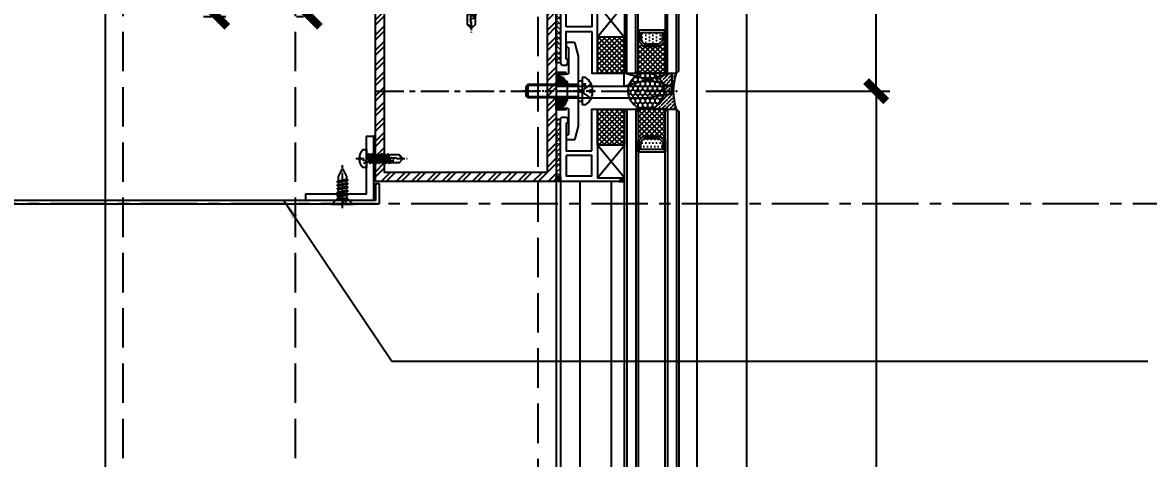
# Model space of a CAD drawing. Extents: x -160106 to 966792, y -663931 to 1550022.
# Drawn here: x -62738.1 to -62238.9, y -86235.2 to -86041.9 of the extents above; entities that cross this region are included whole.
import ezdxf
from ezdxf.enums import TextEntityAlignment as Align
from ezdxf.xclip import XClip

# ---------------------------------------------------------------- set-up
doc = ezdxf.new("R2010")
doc.units = 0
for name, pattern in [('AUSGEZOGEN', [0]), ('CENTER', [2, 1.25, -0.25, 0.25, -0.25]), ('ZN-CENTER', [2, 1.25, -0.25, 0.25, -0.25]), ('ZN-DASH', [0.35, 0.25, -0.1])]:
    doc.linetypes.add(name, pattern=pattern)
for name, color, linetype in [('!ZN1-填充-8', 8, 'Continuous'), ('!ZN3-不锈钢板幕墙-7', 7, 'Continuous'), ('!ZN3-玻璃幕墙-4', 4, 'Continuous'), ('!ZN3-铝板幕墙-3', 3, 'Continuous'), ('!ZN4-辅助材料-1', 1, 'Continuous'), ('!ZN4-配件-11', 11, 'Continuous'), ('!ZN5-钢材投影-40', 40, 'Continuous'), ('!ZN5-铝材投影-112', 112, 'Continuous'), ('!ZN5-铝材断面-6', 6, 'Continuous'), ('!ZN6-虚线-8', 8, 'ZN-DASH'), ('!ZN6-轴线-1', 1, 'ZN-CENTER'), ('11紧固件', 11, 'Continuous'), ('2钢材断面', 2, 'Continuous'), ('A_Hatch', 8, 'Continuous'), ('DIM', 173, 'Continuous'), ('Fill', 8, 'Continuous'), ('ZX', 240, 'CENTER'), ('型材截面颜色', 253, 'Continuous')]:
    doc.layers.add(name, color=color, linetype=linetype)
for name, color, linetype, lineweight in [('0CABR-填充', 8, 'Continuous', 5), ('0CABR-密封材料、垫片', 195, 'Continuous', 9), ('0填充', 8, 'Continuous', 13), ('彩钢板', 6, 'Continuous', 15)]:
    doc.layers.add(name, color=color, linetype=linetype, lineweight=lineweight)
doc.styles.add('DHTEXT-1', font='ROMANS.shx', dxfattribs={"width": 0.7, "bigfont": 'CHINESE.shx'})
doc.dimstyles.new('ZN6', dxfattribs={"dimscale": 6, "dimtxt": 2.5, "dimasz": 1.5, "dimexe": 1, "dimexo": 2, "dimgap": 0.9, "dimtad": 1, "dimdec": 0, "dimdsep": 46, "dimtxsty": 'DHTEXT-1', "dimblk": 'ARCHTICK', "dimcen": 2.5, "dimclrd": 173, "dimclre": 173, "dimclrt": 7, "dimazin": 2, "dimtfac": 1, "dimtdec": 1, "dimtix": 1, "dimtmove": 2, "dimatfit": 3, "dimfxl": 0, "dimtolj": 1, "dimtzin": 0, "dimarcsym": 0})

# ---------------------------------------------------------------- blocks, each defined once
blk = doc.blocks.new('20250822090122')
at = {"layer": 'A_Hatch'}
h = blk.add_hatch(dxfattribs=at)
h.set_pattern_fill('ANSI32', color=256)
h.set_pattern_definition([(45, (-80, -40), (-3.3676, 3.3676), []), (45, (-77.755, -40), (-3.3676, 3.3676), [])])
h.paths.add_polyline_path([(0, 40), (-80, 40), (-80, -40), (0, -40)])
h.paths.add_polyline_path([(-4, 36), (-4, -36), (-76, -36), (-76, 36)], flags=16)
at = {"layer": '2钢材断面'}
for points in [[(-80, 40), (0, 40), (0, -40), (-80, -40)], [(-76, 36), (-4, 36), (-4, -36), (-76, -36)]]:
    blk.add_lwpolyline(points, close=True, dxfattribs=at)
blk = doc.blocks.new('20230625105620')
at = {"layer": '0CABR-填充'}
h = blk.add_hatch(dxfattribs=at)
h.set_pattern_fill('ANSI38', color=256, scale=0.3, angle=90)
h.set_pattern_definition([(135, (669.6331, -11486.4539), (-0.67351921, -0.67351921), []), (225, (669.6331, -11486.4539), (-0.67351921, -2.02055763), [2.38125, -1.42875])])
h.paths.add_polyline_path([(-5.2, 3.7), (-5.2, 4.5), (-8.5, 4.5), (-8.5, 7.5), (-5.2, 7.5), (-5.2, 8.3), (-9.5, 8.3), (-9.5, 3.7)])
h = blk.add_hatch(dxfattribs=at)
h.set_pattern_fill('ANSI38', color=256, scale=0.3, angle=90)
h.set_pattern_definition([(135, (669.6331, -11486.4539), (-0.67351921, -0.67351921), []), (225, (669.6331, -11486.4539), (-0.67351921, -2.02055763), [2.38125, -1.42875])])
h.paths.add_polyline_path([(-5.2, 3.7), (-5.2, 4.5), (-8.5, 4.5), (-8.5, 7.5), (-5.2, 7.5), (-5.2, 8.3), (-9.5, 8.3), (-9.5, 3.7)])
h = blk.add_hatch(dxfattribs=at)
h.set_pattern_fill('ANSI38', color=256, scale=0.3, angle=90)
h.set_pattern_definition([(135, (669.6331, -11498.4539), (-0.67351921, -0.67351921), []), (225, (669.6331, -11498.4539), (-0.67351921, -2.02055763), [2.38125, -1.42875])])
h.paths.add_polyline_path([(-5.2, -8.3), (-5.2, -7.5), (-8.5, -7.5), (-8.5, -4.5), (-5.2, -4.5), (-5.2, -3.7), (-9.5, -3.7), (-9.5, -8.3)])
h = blk.add_hatch(dxfattribs=at)
h.set_pattern_fill('ANSI38', color=256, scale=0.3, angle=90)
h.set_pattern_definition([(135, (669.6331, -11498.4539), (-0.67351921, -0.67351921), []), (225, (669.6331, -11498.4539), (-0.67351921, -2.02055763), [2.38125, -1.42875])])
h.paths.add_polyline_path([(-5.2, -8.3), (-5.2, -7.5), (-8.5, -7.5), (-8.5, -4.5), (-5.2, -4.5), (-5.2, -3.7), (-9.5, -3.7), (-9.5, -8.3)])
at = {"layer": '!ZN4-辅助材料-1'}
for points in [[(-5.2, 3.7), (-5.2, 4.5), (-8.5, 4.5), (-8.5, 7.5), (-5.2, 7.5), (-5.2, 8.3), (-9.5, 8.3), (-9.5, 3.7), (-5.2, 3.7)], [(-5.2, -3.7), (-5.2, -4.5), (-8.5, -4.5), (-8.5, -7.5), (-5.2, -7.5), (-5.2, -8.3), (-9.5, -8.3), (-9.5, -3.7), (-5.2, -3.7)]]:
    blk.add_lwpolyline(points, dxfattribs=at)
at = {"layer": '!ZN5-铝材投影-112'}
blk.add_lwpolyline([(-4.5, 4), (-4.5, -4, -0.414214), (-5, -4.5), (-8, -4.5, 0.414214), (-8.5, -5), (-8.5, -7, 0.414214), (-8, -7.5), (-4.5, -7.5, -0.414214), (-4, -8), (-4, -19, -0.414214), (-4.5, -19.5, 0.414214), (-5, -20), (-5, -21.5), (-1.49, -21.5, 0.339454), (-1.01, -21.13), (0.5, -15.5), (0.5, -0.5), (0, 0), (0.5, 0.5), (0.5, 15.5), (-1.01, 21.13, 0.339454), (-1.49, 21.5), (-5, 21.5), (-5, 20, 0.414214), (-4.5, 19.5, -0.414214), (-4, 19), (-4, 8, -0.414214), (-4.5, 7.5), (-8, 7.5, 0.414214), (-8.5, 7), (-8.5, 5, 0.414214), (-8, 4.5), (-5, 4.5, -0.414214), (-4.5, 4)], format="xyb", close=True, dxfattribs=at)
at = {"layer": '0CABR-密封材料、垫片'}
for points in [[(-5.2, 3.7), (-5.2, 4.5), (-8.5, 4.5), (-8.5, 7.5), (-5.2, 7.5), (-5.2, 8.3), (-9.5, 8.3), (-9.5, 3.7), (-5.2, 3.7)], [(-5.2, -3.7), (-5.2, -4.5), (-8.5, -4.5), (-8.5, -7.5), (-5.2, -7.5), (-5.2, -8.3), (-9.5, -8.3), (-9.5, -3.7), (-5.2, -3.7)]]:
    blk.add_lwpolyline(points, dxfattribs=at)
blk = doc.blocks.new('*U3024')
at = {"linetype": 'ByBlock', "ltscale": 10}
for p, q in [((-3.1, 6), (-1.6, 6)), ((-1.6, -6), (-1.6, 6)), ((-6.2, 0.6), (-5, 0.6)), ((-5.51, 3.26), (-1.6, 0.23)), ((-5, 0.6), (-5, -0.6)), ((-2.36, 0.82), (-2.36, -0.82)), ((-1.6, -4.62), (-1.6, 4.62)), ((-1.6, 4.62), (0, 4.62)), ((0, 0), (-1.6, 0.58)), ((0, 4.62), (0, -4.62)), ((0, 3), (22.5, 3)), ((0, 2.55), (22.95, 2.55)), ((22.5, -3), (22.5, 3)), ((22.5, 3), (23.4, 2.1)), ((23.4, -2.1), (23.4, 2.1)), ((-5, -0.6), (-6.2, -0.6)), ((-5.51, -3.26), (-1.6, -0.23)), ((0, -0.83), (-1.6, -0.25)), ((0, -4.62), (-1.6, -4.62)), ((0, -2.55), (22.95, -2.55)), ((0, -3), (22.5, -3)), ((22.5, -3), (23.4, -2.1)), ((-3.1, -6), (-1.6, -6))]:
    blk.add_line(p, q, dxfattribs=at)
at = {"color": 0, "linetype": 'ZN-CENTER', "ltscale": 3}
blk.add_line((-7.15, 0), (25.2, 0), dxfattribs=at)
at = {"linetype": 'ByBlock', "ltscale": 10}
for centre, start, end in [((0.63, 0.27), 123.0516, 177.2303), ((0.63, -0.27), 182.7697, 236.9484)]:
    blk.add_arc(centre, 6.84, start, end, dxfattribs=at)
at = {"layer": 'Defpoints', "color": 0, "ltscale": 10, "style": 'DHTEXT-1', "width": 0.7}
blk.add_text('M6', height=1, rotation=90, dxfattribs=at).set_placement((-2.25, -2.65), align=Align.CENTER)
blk = doc.blocks.new('16胶缝')
at = {"layer": '!ZN1-填充-8', "ltscale": 0.1}
h = blk.add_hatch(dxfattribs=at)
h.set_pattern_fill('HONEY', color=256, scale=10, style=0)
h.set_pattern_definition([(5e-15, (-19679.56, -11324.3713), (1.875, 1.08253175), [1.25, -2.5]), (120, (-19679.56, -11324.3713), (-1.874999996, 1.082531757), [1.25, -2.5]), (60, (-19679.56, -11324.3713), (4e-09, 2.165063507), [-2.5, 1.25])])
edge = h.paths.add_edge_path()
edge.add_ellipse((8, 13.4), major_axis=(0, -8.15), ratio=0.981746, start_angle=0, end_angle=360)
h = blk.add_hatch(dxfattribs=at)
h.set_pattern_fill('ANSI36', color=256, scale=10, style=0)
h.set_pattern_definition([(45, (-19679.5754, -11324.3713), (0.66291261, 2.43067956), [3.125, -0.625, 0, -0.625])])
edge = h.paths.add_edge_path()
edge.add_ellipse((8.02, 13.4), major_axis=(0.87, 8.1), ratio=0.981332, start_angle=124.6263, end_angle=247.3977, ccw=False)
edge.add_arc((0, 10.2), 1.2, 269.9716, 324.4867, ccw=False)
edge.add_line((0, 9), (0, 0))
edge.add_arc((8, -24.92), 26.17, 432.2032, 467.7968, ccw=False)
edge.add_line((16, 0), (16, 9))
edge.add_arc((16.01, 10.23), 1.23, 216.5906, 269.6986, ccw=False)
at = {"layer": '!ZN4-辅助材料-1', "color": 1, "ltscale": 0.1}
blk.add_arc((8, -24.92), 26.17, 72.2032, 107.7968, dxfattribs=at)
blk.add_ellipse((8, 13.4), major_axis=(0, -8.15), ratio=0.981746, dxfattribs=at)
blk.add_point((8, 0), dxfattribs=at)
blk = doc.blocks.new('胶缝断面')
at = {"color": 7, "ltscale": 0.1, "extrusion": (0, 0, -1), "zscale": -1, "rotation": 180}
blk.add_blockref('16胶缝', (8, 0), dxfattribs=at)
blk = doc.blocks.new('20230625110549')
at = {"layer": '!ZN1-填充-8', "ltscale": 20}
h = blk.add_hatch(color=256, dxfattribs=at)
h.dxf.hatch_style = 1
h.paths.add_polyline_path([(0, 5), (0, 0), (5, 0, 0.414214)])
at = {"layer": '0CABR-填充', "ltscale": 20}
blk.add_line((0, 0), (0, 5), dxfattribs=at)
blk.add_arc((0, 0), 5, 0, 90, dxfattribs=at)
blk = doc.blocks.new('20250822103150', base_point=(-89262.55, -87415.13))
at = {"layer": '!ZN4-辅助材料-1'}
blk.add_lwpolyline([(-89131.15, -87413.13), (-89152.32, -87413.13), (-89152.32, -87407.13), (-89131.15, -87407.13), (-89131.15, -87413.13), (-89152.32, -87407.13), (-89131.15, -87407.13), (-89152.32, -87413.13)], dxfattribs=at)
at = {"layer": '!ZN5-钢材投影-40'}
blk.add_lwpolyline([(-89142.15, -87418.13), (-89131.15, -87416.13), (-89131.15, -87413.13), (-89182.55, -87413.13), (-89182.55, -87418.13), (-89142.15, -87418.13)], close=True, dxfattribs=at)
at = {"layer": '0CABR-填充', "ltscale": 20}
blk.add_blockref('20230625110549', (-89182.55, -87413.13), dxfattribs=at)
at = {"layer": '0CABR-填充', "ltscale": 20, "xscale": -1, "rotation": 180}
blk.add_blockref('20230625110549', (-89182.55, -87418.13), dxfattribs=at)
blk = doc.blocks.new('20240131155736')
at = {"layer": '!ZN1-填充-8'}
h = blk.add_hatch(dxfattribs=at)
h.set_pattern_fill('ANSI36', color=256, scale=0.5, angle=270, style=0)
h.set_pattern_definition([(315, (4155.5162, -11794.8225), (1.54348152, -0.420949506), [1.984375, -0.396875, 0, -0.396875])])
h.paths.add_polyline_path([(-0.75, 0.75), (-0.75, -0.75), (1.25, -0.75), (1.25, 0.75)])
at = {"layer": '!ZN4-辅助材料-1', "linetype": 'AUSGEZOGEN'}
blk.add_line((-1.25, 0.75), (1.25, 0.75), dxfattribs=at)
blk = doc.blocks.new('20240131160147')
at = {"layer": '!ZN5-铝材断面-6'}
blk.add_lwpolyline([(-3.36, 1.25), (-3.36, 19.75), (-0.86, 19.75), (-0.86, -10.75), (9.14, -10.75), (9.14, -12.25), (-17.26, -12.25), (-17.26, 15.25, -0.414214), (-16.26, 16.25), (-15.06, 16.25, -0.414214), (-14.06, 15.25), (-14.06, 13.75), (-14.26, 13.75, 0.414214), (-14.76, 13.25), (-14.76, 1.25)], format="xyb", close=True, dxfattribs=at)
blk.add_lwpolyline([(-14.76, -0.75), (-14.76, -9.75), (-3.36, -9.75), (-3.36, -0.75)], close=True, dxfattribs=at)
at = {"layer": '!ZN1-填充-8', "ltscale": 50, "xscale": -1, "rotation": 180}
blk.add_blockref('20240131155736', (9.89, -11.5), dxfattribs=at)
blk = doc.blocks.new('20250822102610', base_point=(-89164.55, -87453.63))
at = {"layer": '!ZN1-填充-8'}
h = blk.add_hatch(dxfattribs=at)
h.set_pattern_fill('ANSI37', color=256, style=0)
h.set_pattern_definition([(45, (0, 0), (-1.122532015, 1.122532015), []), (135, (0, 0), (-1.122532015, -1.122532015), [])])
edge = h.paths.add_edge_path()
edge.add_line((-89165.05, -87423.13), (-89151.55, -87423.13))
edge.add_line((-89151.55, -87423.13), (-89152.55, -87424.13))
edge.add_line((-89152.55, -87424.13), (-89152.55, -87439.13))
edge.add_line((-89152.55, -87439.13), (-89164.55, -87439.13))
edge.add_line((-89164.55, -87439.13), (-89164.55, -87423.63))
edge.add_arc((-89165.05, -87423.63), 0.5, 359.9997, 450)
at = {"layer": '!ZN1-填充-8', "ltscale": 100}
for p, q in [((-89164.55, -87453.63), (-89152.55, -87439.13)), ((-89152.55, -87453.63), (-89164.55, -87439.13))]:
    blk.add_line(p, q, dxfattribs=at)
at = {"layer": '!ZN4-辅助材料-1', "linetype": 'AUSGEZOGEN'}
blk.add_lwpolyline([(-89165.05, -87423.13), (-89151.55, -87423.13), (-89152.55, -87424.13), (-89152.55, -87439.13), (-89164.55, -87439.13), (-89164.55, -87423.63, 0.414215), (-89165.05, -87423.13), (-89165.05, -87423.13)], format="xyb", dxfattribs=at)
blk.add_lwpolyline([(-89152.55, -87439.13), (-89164.55, -87439.13), (-89164.55, -87442.13)], dxfattribs=at)
blk.add_lwpolyline([(-89164.55, -87439.13), (-89164.55, -87453.63), (-89152.55, -87453.63), (-89152.55, -87439.13)], close=True, dxfattribs=at)
blk = doc.blocks.new('20250822103338', base_point=(-89182.55, -87455.13))
at = {"layer": '0填充'}
h = blk.add_hatch(dxfattribs=at)
h.set_pattern_fill('ANSI38', color=256, angle=360, style=0)
h.set_pattern_definition([(45, (0, 0), (-1.122532015, 1.122532015), []), (135, (0, 0), (-3.367596045, 1.122532015), [3.96875, -2.38125])])
h.paths.add_polyline_path([(-89182.55, -87453.13), (-89180.55, -87453.13), (-89180.55, -87427.63), (-89182.55, -87427.63)])
at = {"layer": '型材截面颜色', "ltscale": 60}
h = blk.add_hatch(dxfattribs=at)
h.set_pattern_fill('ANSI36', color=256, scale=0.3, angle=90)
h.set_pattern_definition([(135, (0, 0), (-0.9260889125, 0.2525697034), [1.190625, -0.238125, 0, -0.238125])])
h.paths.add_polyline_path([(-89182.55, -87455.13), (-89182.55, -87453.13), (-89180.55, -87453.13), (-89180.55, -87455.13)])
at = {"layer": '!ZN4-辅助材料-1'}
for points in [[(-89180.55, -87427.63), (-89182.55, -87427.63), (-89182.55, -87453.13), (-89180.55, -87453.13)], [(-89182.55, -87455.13), (-89182.55, -87453.13), (-89180.55, -87453.13), (-89180.55, -87455.13)]]:
    blk.add_lwpolyline(points, close=True, dxfattribs=at)
at = {"layer": '0CABR-密封材料、垫片'}
blk.add_lwpolyline([(-89180.55, -87427.63), (-89182.55, -87427.63), (-89182.55, -87455.13), (-89180.55, -87455.13)], close=True, dxfattribs=at)
blk = doc.blocks.new('20250822103828')
at = {"layer": '!ZN4-辅助材料-1', "ltscale": 100}
for name, p in [('20250822102610', (18.4, 1.5)), ('20250822103338', (0, 0))]:
    blk.add_blockref(name, p, dxfattribs=at)
at = {"layer": '!ZN6-虚线-8', "ltscale": 50}
blk.add_blockref('20240131160147', (19.26, 12.25), dxfattribs=at)
blk = doc.blocks.new('*U1862')
at = {"layer": '!ZN1-填充-8'}
for points in [[(-18, 26.75), (-18, 22), (-17.75, 22), (-17.75, 26.75)], [(-6.25, 26.75), (-6.25, 22), (-6, 22), (-6, 26.75)], [(-18, -26.75), (-18, -22), (-17.75, -22), (-17.75, -26.75)], [(-6.25, -26.75), (-6.25, -22), (-6, -22), (-6, -26.75)]]:
    blk.add_hatch(color=256, dxfattribs=at).paths.add_polyline_path(points)
h = blk.add_hatch(dxfattribs=at)
h.set_pattern_fill('DOTS', color=8, angle=90, style=0)
h.set_pattern_definition([(90, (0, 14), (-1.5875, 0.79375), [0, -1.5875])])
h.paths.add_polyline_path([(-15.34, 21), (-8.66, 21), (-7.25, 22.41), (-7.25, 25.8), (-16.75, 25.8), (-16.75, 22.41)])
h = blk.add_hatch(dxfattribs=at)
h.set_pattern_fill('ANSI37', color=256, scale=0.5, angle=90, style=0)
h.set_pattern_definition([(135, (0, 14), (-1.12253, -1.12253), []), (225, (0, 14), (1.12253, -1.12253), [])])
h.paths.add_polyline_path([(-5, 8), (-19, 8), (-18, 9), (-18, 22), (-17.75, 22), (-15.75, 20), (-8.25, 20), (-6.25, 22), (-6, 22), (-6, 9)])
h = blk.add_hatch(dxfattribs=at)
h.set_pattern_fill('ANSI37', color=256, scale=0.5, style=0)
h.set_pattern_definition([(45, (104147.1523, 29987.512), (-1.122532015, 1.122532015), []), (135, (104147.1523, 29987.512), (-1.122532015, -1.122532015), [])])
h.paths.add_polyline_path([(-5, -8), (-19, -8), (-18, -9), (-18, -22), (-17.75, -22), (-15.75, -20), (-8.25, -20), (-6.25, -22), (-6, -22), (-6, -9)])
h = blk.add_hatch(dxfattribs=at)
h.set_pattern_fill('DOTS', color=8, style=0)
h.set_pattern_definition([(0, (104147.1523, 29987.512), (0.79375, 1.5875), [0, -1.5875])])
h.paths.add_polyline_path([(-15.34, -21), (-8.66, -21), (-7.25, -22.41), (-7.25, -25.8), (-16.75, -25.8), (-16.75, -22.41)])
for p, q in [((-23, 8), (-23, 425)), ((-19, 8), (-19, 425)), ((-5, 8), (-5, 425)), ((-1, 8), (-1, 425)), ((-23, -8), (-23, -575.84)), ((-19, -8), (-19, -575.84)), ((-5, -8), (-5, -575.84)), ((-1, -8), (-1, -575.84))]:
    blk.add_line(p, q, dxfattribs=at)
at = {"layer": '!ZN3-玻璃幕墙-4'}
for points in [[(-24, 425), (-24, 9), (-23, 8), (-19, 8), (-18, 9), (-18, 425)], [(-6, 425), (-6, 9), (-5, 8), (-1, 8), (0, 9), (0, 425)], [(-24, -575.84), (-24, -9), (-23, -8), (-19, -8), (-18, -9), (-18, -575.84)], [(-6, -575.84), (-6, -9), (-5, -8), (-1, -8), (0, -9), (0, -575.84)]]:
    blk.add_lwpolyline(points, dxfattribs=at)
at = {"layer": '!ZN4-辅助材料-1'}
for points in [[(-18, 26.75), (-18, 22), (-17.75, 22), (-17.75, 26.75)], [(-15.75, 20), (-8.25, 20), (-6.25, 22), (-6.25, 27), (-17.75, 27), (-17.75, 22)], [(-15.34, 21), (-8.66, 21), (-7.25, 22.41), (-7.25, 25.8), (-16.75, 25.8), (-16.75, 22.41)], [(-6.25, 26.75), (-6.25, 22), (-6, 22), (-6, 26.75)], [(-5, 8), (-19, 8), (-18, 9), (-18, 22), (-17.75, 22), (-15.75, 20), (-8.25, 20), (-8.25, 20), (-6.25, 22), (-6, 22), (-6, 9), (-5, 8)], [(-5, -8), (-19, -8), (-18, -9), (-18, -22), (-17.75, -22), (-15.75, -20), (-8.25, -20), (-8.25, -20), (-6.25, -22), (-6, -22), (-6, -9), (-5, -8)], [(-18, -26.75), (-18, -22), (-17.75, -22), (-17.75, -26.75)], [(-15.75, -20), (-8.25, -20), (-6.25, -22), (-6.25, -27), (-17.75, -27), (-17.75, -22)], [(-15.34, -21), (-8.66, -21), (-7.25, -22.41), (-7.25, -25.8), (-16.75, -25.8), (-16.75, -22.41)], [(-6.25, -26.75), (-6.25, -22), (-6, -22), (-6, -26.75)]]:
    blk.add_lwpolyline(points, close=True, dxfattribs=at)
for points in [[(-17.75, 26.4), (-17.65, 26.4), (-17.65, 22.04), (-15.71, 20.1), (-8.29, 20.1), (-6.35, 22.04), (-6.35, 26.4), (-6.25, 26.4), (-6.35, 26.4)], [(-17.75, -26.4), (-17.65, -26.4), (-17.65, -22.04), (-15.71, -20.1), (-8.29, -20.1), (-6.35, -22.04), (-6.35, -26.4), (-6.25, -26.4), (-6.35, -26.4)]]:
    blk.add_lwpolyline(points, dxfattribs=at)
at = {"layer": '!ZN5-钢材投影-40', "ltscale": 0.3}
for p, q in [((-254.4, 425), (-254.4, -575.84)), ((-54.4, 425), (-54.4, -575.84))]:
    blk.add_line(p, q, dxfattribs=at)
at = {"layer": '!ZN5-铝材投影-112'}
for p, q in [((8, 425), (8, -575.84)), ((30, 425), (30, -575.84)), ((-52.4, -40), (-52.4, -575.84)), ((-43.9, -40), (-43.9, -575.84)), ((-30, -40), (-30, -575.84))]:
    blk.add_line(p, q, dxfattribs=at)
at = {"layer": '!ZN6-虚线-8', "color": 8, "linetype": 'ZN-DASH', "ltscale": 70}
for p, q in [((-246.4, -575.84), (-246.4, 425)), ((-62.4, 425), (-62.4, -575.84))]:
    blk.add_line(p, q, dxfattribs=at)
at = {"layer": 'Defpoints', "color": 250}
for p in [(-6, 20), (-24, 8), (-18, 8), (-6, 8), (0, 8), (-24, -8), (-18, -8), (-6, -8), (0, -8), (-6, -20)]:
    blk.add_point(p, dxfattribs=at)
at = {"layer": 'ZX', "ltscale": 10}
blk.add_line((-134.4, 0), (0, 0), dxfattribs=at)
at = {"layer": '!ZN4-辅助材料-1', "ltscale": 100, "xscale": -1, "rotation": 180}
blk.add_blockref('20250822103828', (-54.4, 40), dxfattribs=at)
at = {"layer": '!ZN4-辅助材料-1', "ltscale": 100}
for name, p in [('20250822103150', (-134.4, 0)), ('20250822103828', (-54.4, -40))]:
    blk.add_blockref(name, p, dxfattribs=at)
at = {"layer": '!ZN4-辅助材料-1', "rotation": 270}
blk.add_blockref('胶缝断面', (-1, 0), dxfattribs=at)
at = {"layer": '!ZN4-配件-11', "color": 1, "rotation": 180}
blk.add_blockref('*U3024', (-44.4, 0), dxfattribs=at)
at = {"layer": '!ZN5-铝材断面-6', "ltscale": 100}
blk.add_blockref('20250822090122', (-54.4, 0), dxfattribs=at)
at = {"layer": '0CABR-填充', "ltscale": 20}
blk.add_blockref('20230625105620', (-44.9, 0), dxfattribs=at)
blk = doc.blocks.new('*U1411')
at = {"color": 0, "linetype": 'CENTER', "ltscale": 3}
blk.add_line((-4.79, 0), (18, 0), dxfattribs=at)
at = {"linetype": 'ByBlock', "ltscale": 10}
for p, q in [((0, 1.55), (10.27, 1.55)), ((0.99, 2.11), (1.58, -2.11)), ((2.39, 2.11), (2.98, -2.11)), ((3.79, 2.11), (4.38, -2.11)), ((5.19, 2.11), (5.78, -2.11)), ((6.59, 2.11), (7.18, -2.11)), ((7.99, 2.11), (8.58, -2.11)), ((9.39, 2.11), (9.98, -2.11)), ((10.27, -1.55), (0, -1.55))]:
    blk.add_line(p, q, dxfattribs=at)
blk.add_lwpolyline([(-3.09, 0.4, -0.151467), (-1.72, 4), (0, 4), (0, -4), (-1.72, -4, -0.151467), (-3.09, -0.4), (-2.7, -0.4), (-2.7, 0.4)], format="xyb", close=True, dxfattribs=at)
for points in [[(1.26, -1.55), (0.66, 1.55), (0.99, 2.11), (1.31, 1.55), (1.9, -1.55), (1.58, -2.11)], [(2.66, -1.55), (2.06, 1.55), (2.39, 2.11), (2.71, 1.55), (3.3, -1.55), (2.98, -2.11)], [(4.06, -1.55), (3.46, 1.55), (3.79, 2.11), (4.11, 1.55), (4.7, -1.55), (4.38, -2.11)], [(5.46, -1.55), (4.86, 1.55), (5.19, 2.11), (5.51, 1.55), (6.1, -1.55), (5.78, -2.11)], [(6.86, -1.55), (6.26, 1.55), (6.59, 2.11), (6.91, 1.55), (7.5, -1.55), (7.18, -2.11)], [(8.26, -1.55), (7.66, 1.55), (7.99, 2.11), (8.31, 1.55), (8.9, -1.55), (8.58, -2.11)], [(9.66, -1.55), (9.06, 1.55), (9.39, 2.11), (9.71, 1.55), (10.3, -1.55), (9.98, -2.11)]]:
    blk.add_lwpolyline(points, close=True, dxfattribs=at)
for points in [[(10.27, -1.55, -0.414214), (10.38, -1.67), (10.38, -1.73), (14.64, -1.73), (16, -0.19), (16, 0.19), (14.64, 1.73), (10.38, 1.73), (10.38, 1.67, -0.414214), (10.27, 1.55)], [(11.92, -1.73), (11.8, -0.89), (11.41, -1.13, -0.530462), (10.82, -0.87), (10.66, 0.07, -0.651316), (11.15, 0.4), (11.54, 0.16), (12.11, 0.49), (16, -0.19, -0.201226), (14.64, 1.73)]]:
    blk.add_lwpolyline(points, format="xyb", dxfattribs=at)
at = {"layer": 'Defpoints', "color": 0, "ltscale": 10, "style": 'DHTEXT-1', "width": 0.7}
blk.add_text('4.2', height=1, rotation=90, dxfattribs=at).set_placement((-0.49, -1.36), align=Align.CENTER)
blk = doc.blocks.new('20250917142629', base_point=(-62529.16, -86032.33))
at = {"layer": 'Fill', "ltscale": 50}
h = blk.add_hatch(dxfattribs=at)
h.set_pattern_fill('ANSI38', color=256, scale=0.4, style=0)
h.set_pattern_definition([(45, (0, 0), (-0.449012806, 0.449012806), []), (135, (0, 0), (-1.347038418, 0.449012806), [1.5875, -0.9525])])
h.paths.add_polyline_path([(-62549.09, -86032.33), (-62549.09, -86031.33), (-62529.16, -86031.33), (-62529.16, -86032.33)])
at = {"layer": '!ZN5-铝材投影-112'}
blk.add_lwpolyline([(-62529.16, -86031.33), (-62529.16, -86001.33), (-62532.16, -86001.33), (-62532.16, -86028.33), (-62549.16, -86028.33), (-62549.16, -86031.33)], close=True, dxfattribs=at)
at = {"layer": '11紧固件', "ltscale": 50}
blk.add_lwpolyline([(-62549.09, -86032.33), (-62549.09, -86031.33), (-62529.16, -86031.33), (-62529.16, -86032.33), (-62549.09, -86032.33)], dxfattribs=at)
at = {"layer": '!ZN4-配件-11', "color": 1, "ltscale": 800, "xscale": -1, "rotation": 90}
blk.add_blockref('*U1411', (-62539.16, -86028.31), dxfattribs=at)
blk = doc.blocks.new('*U2964')
at = {"color": 0, "linetype": 'CENTER', "ltscale": 3}
blk.add_line((-1.65, 0), (17.51, 0), dxfattribs=at)
at = {"linetype": 'ByBlock', "ltscale": 10}
for p, q in [((0.2, 4.68), (0.2, -4.62)), ((2.8, 1.79), (12.38, 1.79)), ((3.78, 2.4), (4.46, -2.4)), ((5.38, 2.4), (6.06, -2.4)), ((6.98, 2.4), (7.66, -2.4)), ((8.58, 2.4), (9.26, -2.4)), ((10.18, 2.4), (10.86, -2.4)), ((12.38, 1.79), (16, 0)), ((16, 0), (12.38, -1.79)), ((12.38, -1.79), (2.8, -1.79))]:
    blk.add_line(p, q, dxfattribs=at)
for points in [[(0.2, -4.62), (0, -4.62), (0, 4.68), (0.2, 4.68), (2.8, 2.08), (2.8, 2.02), (2.8, -2.02)], [(4.1, -1.79), (3.43, 1.79), (3.78, 2.4), (4.13, 1.79), (4.81, -1.79), (4.46, -2.4)], [(5.7, -1.79), (5.03, 1.79), (5.38, 2.4), (5.73, 1.79), (6.41, -1.79), (6.06, -2.4)], [(7.3, -1.79), (6.63, 1.79), (6.98, 2.4), (7.33, 1.79), (8.01, -1.79), (7.66, -2.4)], [(8.9, -1.79), (8.23, 1.79), (8.58, 2.4), (8.93, 1.79), (9.61, -1.79), (9.26, -2.4)], [(10.5, -1.79), (9.83, 1.79), (10.18, 2.4), (10.53, 1.79), (11.21, -1.79), (10.86, -2.4)]]:
    blk.add_lwpolyline(points, close=True, dxfattribs=at)
at = {"layer": 'Defpoints', "color": 0, "ltscale": 10, "style": 'DHTEXT-1', "width": 0.7}
blk.add_text('4.8', height=1, rotation=90, dxfattribs=at).set_placement((1.86, -0.98), align=Align.CENTER)
blk = doc.blocks.new('20250829153651')
at = {"layer": 'Fill', "ltscale": 50}
h = blk.add_hatch(dxfattribs=at)
h.set_pattern_fill('ANSI38', color=256, scale=0.4, style=0)
h.set_pattern_definition([(45, (62847.1578, 92222.33216), (-0.449012806, 0.449012806), []), (135, (62847.1578, 92222.33216), (-1.347038418, 0.449012806), [1.5875, -0.9525])])
h.paths.add_polyline_path([(265.6, 6130.02), (264.6, 6130.02), (264.6, 6110.09), (265.6, 6110.09)])
at = {"layer": '!ZN3-铝板幕墙-3', "ltscale": 4}
for p, q in [((265.6, 6109), (265.6, 6101.5)), ((267.1, 6109), (267.1, 6100)), ((265.6, 6101.5), (-120, 6101.5)), ((-120, 6100), (267.1, 6100))]:
    blk.add_line(p, q, dxfattribs=at)
at = {"layer": '!ZN3-铝板幕墙-3', "ltscale": 800}
blk.add_line((265.6, 6109), (267.1, 6109), dxfattribs=at)
at = {"layer": '!ZN5-铝材投影-112'}
blk.add_lwpolyline([(264.6, 6101.5), (234.6, 6101.5), (234.6, 6104.5), (261.6, 6104.5), (261.6, 6130.09), (264.6, 6130.09)], close=True, dxfattribs=at)
at = {"layer": '!ZN6-虚线-8', "color": 8, "linetype": 'ZN-DASH', "ltscale": 70}
blk.add_line((230, 100), (230, 11800), dxfattribs=at)
at = {"layer": '11紧固件', "ltscale": 50}
blk.add_lwpolyline([(265.6, 6130.02), (264.6, 6130.02), (264.6, 6110.09), (265.6, 6110.09), (265.6, 6130.02)], dxfattribs=at)
at = {"layer": '!ZN3-不锈钢板幕墙-7', "ltscale": 800}
blk.add_blockref('20250917142629', (318, 6190), dxfattribs=at)
at = {"layer": '!ZN4-配件-11', "color": 1, "ltscale": 800}
blk.add_blockref('*U1411', (261.58, 6120.09), dxfattribs=at)
at = {"layer": '!ZN4-配件-11', "color": 1, "rotation": 90}
blk.add_blockref('*U2964', (250.92, 6099.71), dxfattribs=at)
at = {"ltscale": 50}
blk.add_blockref('*U1862', (400, 6150), dxfattribs=at)
blk = doc.blocks.new('_ArchTick')
at = {"color": 0, "linetype": 'ByBlock', "const_width": 0.4}
blk.add_lwpolyline([(-0.5, -0.5), (0.5, 0.5)], dxfattribs=at)
blk = doc.blocks.new('*D2037')
at = {"layer": 'Defpoints', "color": 0, "ltscale": 60, "transparency": 16777216}
for p in [(-62447.16, -84872.33), (-62359.59, -84872.33), (-62447.16, -86072.33)]:
    blk.add_point(p, dxfattribs=at)
at = {"layer": 'DIM', "color": 173, "linetype": 'ByBlock', "lineweight": -2, "ltscale": 60, "transparency": 16777216}
for p, q in [((-62435.16, -84872.33), (-62353.59, -84872.33)), ((-62359.59, -86072.33), (-62359.59, -84872.33)), ((-62435.16, -86072.33), (-62353.59, -86072.33))]:
    blk.add_line(p, q, dxfattribs=at)
at = {"layer": 'DIM', "color": 173, "lineweight": -2, "ltscale": 60, "transparency": 16777216, "xscale": 9, "yscale": 9, "zscale": 9}
for p, rotation in [((-62359.59, -84872.33), 90), ((-62359.59, -86072.33), 270)]:
    blk.add_blockref('_ArchTick', p, dxfattribs=dict(at, rotation=rotation))
at = {"layer": 'DIM', "color": 7, "ltscale": 60, "transparency": 16777216, "insert": (-62372.49, -85472.33), "char_height": 15, "attachment_point": 5, "rotation": 90, "style": 'DHTEXT-1'}
blk.add_mtext('\\A1;1200', dxfattribs=at)
blk = doc.blocks.new('*D2039')
at = {"layer": 'Defpoints', "color": 0, "ltscale": 60, "transparency": 16777216}
for p in [(-62447.16, -86072.33), (-62447.16, -86480.04), (-62359.59, -86480.04)]:
    blk.add_point(p, dxfattribs=at)
at = {"layer": 'DIM', "color": 173, "linetype": 'ByBlock', "lineweight": -2, "ltscale": 60, "transparency": 16777216}
for p, q in [((-62435.16, -86072.33), (-62353.59, -86072.33)), ((-62359.59, -86072.33), (-62359.59, -86480.04)), ((-62435.16, -86480.04), (-62353.59, -86480.04))]:
    blk.add_line(p, q, dxfattribs=at)
at = {"layer": 'DIM', "color": 173, "lineweight": -2, "ltscale": 60, "transparency": 16777216, "xscale": 9, "yscale": 9, "zscale": 9}
for p, rotation in [((-62359.59, -86072.33), 90), ((-62359.59, -86480.04), 270)]:
    blk.add_blockref('_ArchTick', p, dxfattribs=dict(at, rotation=rotation))
at = {"layer": 'DIM', "color": 7, "ltscale": 60, "transparency": 16777216, "insert": (-62372.49, -86276.19), "char_height": 15, "attachment_point": 5, "rotation": 90, "style": 'DHTEXT-1'}
blk.add_mtext('\\A1;DIM', dxfattribs=at)
blk = doc.blocks.new('*D2059')
at = {"layer": 'Defpoints', "color": 0, "ltscale": 60, "transparency": 16777216}
for p in [(-62651.82, -85985.33), (-62636, -85985.33), (-62636, -86039.33)]:
    blk.add_point(p, dxfattribs=at)
at = {"layer": 'DIM', "color": 173, "linetype": 'ByBlock', "lineweight": -2, "ltscale": 60, "transparency": 16777216}
for p, q in [((-62648, -85985.33), (-62657.82, -85985.33)), ((-62651.82, -86039.33), (-62651.82, -85985.33)), ((-62648, -86039.33), (-62657.82, -86039.33))]:
    blk.add_line(p, q, dxfattribs=at)
at = {"layer": 'DIM', "color": 173, "lineweight": -2, "ltscale": 60, "transparency": 16777216, "xscale": 9, "yscale": 9, "zscale": 9}
for p, rotation in [((-62651.82, -85985.33), 90), ((-62651.82, -86039.33), 270)]:
    blk.add_blockref('_ArchTick', p, dxfattribs=dict(at, rotation=rotation))
at = {"layer": 'DIM', "color": 7, "ltscale": 60, "transparency": 16777216, "insert": (-62664.72, -86012.33), "char_height": 15, "attachment_point": 5, "rotation": 90, "style": 'DHTEXT-1'}
blk.add_mtext('\\A1;54', dxfattribs=at)
blk = doc.blocks.new('*D2064')
at = {"layer": 'Defpoints', "color": 0, "ltscale": 60, "transparency": 16777216}
for p in [(-62601.56, -85619.33), (-62610.69, -86039.33), (-62601.56, -86039.33)]:
    blk.add_point(p, dxfattribs=at)
at = {"layer": 'DIM', "color": 173, "linetype": 'ByBlock', "lineweight": -2, "ltscale": 60, "transparency": 16777216}
for p, q in [((-62613.56, -85619.33), (-62616.69, -85619.33)), ((-62610.69, -85619.33), (-62610.69, -86039.33)), ((-62613.56, -86039.33), (-62616.69, -86039.33))]:
    blk.add_line(p, q, dxfattribs=at)
at = {"layer": 'DIM', "color": 173, "lineweight": -2, "ltscale": 60, "transparency": 16777216, "xscale": 9, "yscale": 9, "zscale": 9}
for p, rotation in [((-62610.69, -85619.33), 90), ((-62610.69, -86039.33), 270)]:
    blk.add_blockref('_ArchTick', p, dxfattribs=dict(at, rotation=rotation))
at = {"layer": 'DIM', "color": 7, "ltscale": 60, "transparency": 16777216, "insert": (-62623.59, -85829.33), "char_height": 15, "attachment_point": 5, "rotation": 90, "style": 'DHTEXT-1'}
blk.add_mtext('\\A1;420', dxfattribs=at)

msp = doc.modelspace()

# ---------------------------------------------------------------- block references
at = {"layer": '彩钢板', "ltscale": 30}
ref = msp.add_blockref('20250829153651', (-62847.16, -92222.33), dxfattribs=at)
XClip(ref).set_block_clipping_path([(-514.3999997519, 5742.2910923755), (614.400000248, 7590.7350096528)])

# ---------------------------------------------------------------- next in the draw order: linework, layer by layer
at = {"layer": '!ZN6-轴线-1', "linetype": 'ZN-CENTER', "ltscale": 20}
msp.add_line((-61740.8, -86122.33), (-64027.58, -86122.33), dxfattribs=at)

# ---------------------------------------------------------------- next in the draw order: dimensions: what is measured, and where the dimension line sits
at = {"layer": 'DIM', "ltscale": 60}
for base, p1, p2, picture, middle in [((-62359.59, -84872.33), (-62447.16, -86072.33), (-62447.16, -84872.33), '*D2037', (-62372.49, -85472.33)), ((-62610.69, -86039.33), (-62601.56, -85619.33), (-62601.56, -86039.33), '*D2064', (-62623.59, -85829.33)), ((-62651.82, -85985.33), (-62636, -86039.33), (-62636, -85985.33), '*D2059', (-62664.72, -86012.33))]:
    dim = msp.add_linear_dim(base=base, p1=p1, p2=p2, angle=90, dimstyle='ZN6', dxfattribs=at)
    dim.commit()
    dim.dimension.update_dxf_attribs({"geometry": picture, "text_midpoint": middle})
dim = msp.add_linear_dim(base=(-62359.59, -86480.04), p1=(-62447.16, -86072.33), p2=(-62447.16, -86480.04), angle=90, text='DIM', dimstyle='ZN6', dxfattribs=at)
dim.commit()
dim.dimension.update_dxf_attribs({"geometry": '*D2039', "text_midpoint": (-62372.49, -86276.19)})

# ---------------------------------------------------------------- next in the draw order: leaders
at = {"layer": 'DIM'}
msp.add_leader([(-62622.27, -86120.83), (-62574.33, -86192.04), (-62239.16, -86192.04)], dimstyle='ZN6', dxfattribs=at)

doc.saveas('drawing.dxf')
